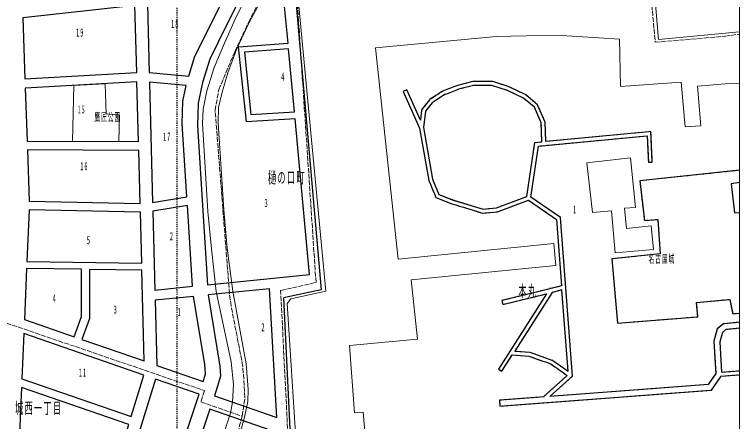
# Model space of a CAD drawing. Units: millimetres, scale not verified. Extents: x -69 to 81, y -68 to 83.
# Drawn here: x 16.2 to 80.7, y -5.3 to 30.9 of the extents above; entities that cross this region are included whole.
import ezdxf
from ezdxf.enums import TextEntityAlignment as Align

# ---------------------------------------------------------------- set-up
doc = ezdxf.new("R2010")
doc.units = ezdxf.units.MM
doc.header["$LTSCALE"] = 0.25
doc.linetypes.add('USER1', pattern=[0.70556, 0.35278, -0.35278])
doc.linetypes.add('USER3', pattern=[2.11668, 1.7639, -0.35278])
for name, color, linetype in [('0-0_01 グリッド', 7, 'USER1'), ('0-4_05 町名', 7, 'Continuous'), ('0-6_07 街区符号', 7, 'Continuous'), ('1-9_26 道路', 7, 'Continuous')]:
    doc.layers.add(name, color=color, linetype=linetype)
for name, color, linetype, lineweight in [('0-2_03 施設名・公園名', 7, 'Continuous', 18), ('0-B_12 区界', 30, 'USER3', 18), ('0-C_13 町界', 30, 'USER3', 18), ('0-D_14 公・官庁施設', 7, 'Continuous', 18), ('1-6_23 園路・他敷地道', 7, 'USER1', 18), ('1-C_29 川・池', 150, 'Continuous', 18), ('1-D_30 公園・緑地', 3, 'Continuous', 18), ('1-E_31 地形', 7, 'Continuous', 18), ('1-F_32 海・河川', 150, 'Continuous', 18)]:
    doc.layers.add(name, color=color, linetype=linetype, lineweight=lineweight)
doc.styles.add('ＭＳ ゴシック', font='')
doc.styles.get('ＭＳ ゴシック').set_extended_font_data('MS Gothic')

msp = doc.modelspace()

# ---------------------------------------------------------------- linework, layer by layer
at = {"layer": '0-0_01 グリッド'}
msp.add_line((30.6691, -66.6146), (30.6691, 83.4748), dxfattribs=at)
at = {"layer": '0-2_03 施設名・公園名'}
msp.add_lwpolyline([(-69.3363, -66.6146), (80.6683, -66.6146), (80.6683, 83.4748), (-69.3363, 83.4748)], close=True, dxfattribs=at)
at = {"layer": '0-B_12 区界'}
msp.add_line((79.3764, 28.9555), (80.6683, 29.1393), dxfattribs=at)
msp.add_lwpolyline([(22.9991, -52.0752), (23.835, -45.942), (30.8236, -21.4508), (32.1889, -16.1969), (33.361, -16.6206), (35.5658, -17.2668), (37.7235, -15.2345), (40.2695, -13.7818), (40.5914, -8.0412), (39.8629, 6.3681), (43.0094, 7.0919), (41.2293, 33.7365), (41.2089, 33.8965), (70.1521, 36.4878), (72.4315, 36.5842), (73.1748, 28.426), (79.3829, 28.9533)], dxfattribs=at)
at = {"layer": '0-C_13 町界'}
msp.add_line((36.4361, -4.7887), (33.361, -16.6206), dxfattribs=at)
msp.add_lwpolyline([(-2.7527, 56.3876), (-5.15, 32.7009), (-7.3918, 11.4073), (4.2137, 7.3228), (33.0807, -2.5163), (32.7653, -3.5142), (36.4361, -4.7887), (36.6924, -3.1263), (36.5048, -0.3669), (35.4597, 5.0204), (35.3168, 6.0898), (34.041, 22.3769), (34.3573, 24.2078), (35.7863, 27.5718), (37.0092, 30.1849), (38.1926, 32.5281), (39.7963, 34.8224), (40.5347, 35.4048)], dxfattribs=at)
at = {"layer": '0-D_14 公・官庁施設'}
msp.add_lwpolyline([(73.0346, 10.0089), (72.7993, 12.1256), (70.624, 11.8905), (70.4325, 13.6754), (71.4178, 13.7426), (70.9768, 18.1523), (67.0962, 17.7113), (67.5913, 13.293), (69.2949, 13.4379), (69.6244, 9.7151)], close=True, dxfattribs=at)
at = {"layer": '1-6_23 園路・他敷地道'}
for p, q in [((55.6936, 24.2493), (55.6934, 24.2493)), ((53.9421, 14.9086), (53.383, 16.2504))]:
    msp.add_line(p, q, dxfattribs=at)
for points in [[(58.7439, 24.9342), (58.7169, 24.9433), (58.6883, 24.9433), (56.9604, 24.9433), (55.5863, 24.5849)], [(57.0058, 24.5906), (58.6595, 24.5906), (60.0434, 24.1294)], [(53.1239, 23.3271), (53.0994, 23.3114), (52.4039, 22.4263), (52.2962, 21.5105), (51.088, 24.1928), (50.7662, 24.0478), (52.2271, 20.8049), (53.0464, 16.1521)], [(80.6683, 3.5521), (79.2513, 3.415), (78.6817, 2.9592), (78.383, 1.8636), (78.5564, -0.9989), (77.8867, -1.9665), (63.8044, -3.0291), (65.8088, -1.2358), (64.7374, 12.8699), (62.1125, 14.6781), (62.7819, 19.1953), (72.4555, 20.1052), (72.5643, 17.762), (72.9168, 17.7785), (72.7907, 20.4912), (72.6067, 20.4738), (63.4465, 19.612), (63.3907, 21.3378), (62.7134, 22.8771), (61.6648, 23.7408), (60.1757, 24.4557)], [(52.5751, 20.8623), (52.7429, 22.2865), (53.3409, 23.0475), (54.4916, 23.7956)], [(61.4735, 23.4414), (62.4241, 22.6584), (63.0403, 21.2583), (63.0946, 19.5788), (62.4732, 19.5202), (61.7629, 14.7239), (59.0596, 13.7104)], [(80.6683, 17.048), (71.7999, 16.1238), (72.2116, 12.596), (73.4022, 12.6842), (73.6227, 9.6415), (69.3304, 9.1857), (69.8303, 3.4679), (76.9741, 4.0411), (76.8564, 5.3051), (79.7963, 5.5845), (80.0609, 4.3057), (80.6683, 4.3557)], [(80.6683, 15.9648), (79.9286, 15.8593), (80.2373, 13.2575), (80.6683, 13.3006)], [(53.6451, 14.7036), (53.6741, 14.6347), (55.0962, 14.0781)], [(59.0596, 13.7104), (57.8831, 13.598), (55.212, 14.4113)], [(57.8471, 13.2401), (59.1397, 13.3638), (61.8979, 14.3977), (64.3984, 12.6749), (64.8462, 6.7781), (63.8844, 6.5426), (63.8313, 6.5762), (63.7958, 6.5209), (59.5284, 5.4765), (59.6121, 5.1337), (63.5206, 6.0901), (59.2452, -0.5972), (59.5425, -0.787), (60.464, 0.6547), (61.9444, 0.5452)], [(80.6683, 3.0205), (79.459, 2.9034), (79.1469, 2.6536), (78.9164, 1.8089), (79.079, -0.8766), (80.6683, -0.7474)], [(65.3444, -1.1777), (63.2742, -3.0302), (63.307, -3.0667), (59.3151, -3.3678), (59.3549, -3.8957), (78.1782, -2.4751), (79.037, -1.234), (80.6683, -1.1014)]]:
    msp.add_lwpolyline(points, dxfattribs=at)
msp.add_lwpolyline([(62.0175, 0.8931), (60.6801, 0.9924), (64.017, 6.2117), (64.8733, 6.4215), (65.4217, -0.7998), (64.0621, 0.1714)], close=True, dxfattribs=at)
for centre, radius, start, end in [((148.0235, -220.6022), 262.033, 110.65679, 110.94991), ((6.8948, 214.6249), 196.5303, 284.37697, 284.77231), ((-15.7327, -200.2874), 237.2162, 71.33729, 71.70192), ((73.6793, -6.6466), 36.334, 122.17127, 123.40724), ((52.985, 28.2689), 4.7202, 288.61349, 292.07641), ((11.7553, 138.6562), 122.5541, 290.54213, 291.00943), ((113.3243, 133.0499), 121.254, 243.93338, 244.68326), ((233.8248, -254.4442), 331.3755, 122.9321, 123.04555), ((-1513.1904, -256.0745), 1590.0677, 9.90228, 10.03016), ((-23.0275, 3.5699), 77.4555, 9.42251, 10.26063), ((81.1391, 27.299), 30.2234, 201.64262, 203.01839), ((333.4633, 131.4589), 303.1996, 202.48948, 202.64854), ((-13.2491, -158.5351), 186.0036, 68.40379, 68.82388), ((672.6657, 2036.3986), 2114.5146, 253.01855, 253.09647), ((1464.7747, 3970.4889), 4210.509, 250.53849, 250.56668), ((2456.2669, 3347.9592), 4115.0004, 234.45251, 234.47726)]:
    msp.add_arc(centre, radius, start, end, dxfattribs=at)
at = {"layer": '1-9_26 道路'}
for points in [[(39.6302, 37.2531), (36.9305, 33.702), (34.2822, 28.368), (33.5635, 26.9303), (32.9202, 24.8496), (32.5238, 23.0036), (32.4649, 21.0045), (33.351, 6.8825), (42.4223, 7.8006), (41.1483, 21.6283), (36.8161, 21.3573), (36.1105, 28.0014), (40.5313, 28.3249)], [(28.0217, 31.8076), (28.1797, 25.7335), (31.6901, 25.4217), (32.2113, 27.1067), (32.9302, 28.5443), (34.9281, 32.5693)], [(27.0652, 25.7359), (26.9103, 31.6851), (16.936, 30.5847), (17.1248, 25.1785)], [(40.5757, 27.8419), (36.6397, 27.531), (37.2274, 22.004), (41.0913, 22.2456)], [(27.2252, 19.5998), (27.0872, 24.8956), (17.1544, 24.3385), (17.3184, 19.6394)], [(31.1127, 21.1809), (31.1716, 23.18), (31.473, 24.5838), (28.2022, 24.8744), (28.4806, 14.1827), (31.5199, 14.6891)], [(27.3678, 14.1157), (27.2459, 18.8146), (17.3462, 18.8543), (17.5046, 14.3205)], [(28.5006, 13.4127), (28.6832, 6.4102), (32.0186, 6.7478), (31.5678, 13.9238)], [(27.5067, 8.79), (27.3885, 13.3255), (17.511, 13.5309), (17.305, 8.9459)], [(17.2774, 8.3343), (17.0738, 3.7994), (21.507, 2.2677), (22.1559, 4.0704), (22.1559, 8.2597)], [(27.5225, 8.1782), (22.854, 8.2492), (22.854, 3.8959), (22.1836, 2.0338), (27.7323, 0.1164)], [(34.5227, -1.2206), (34.2288, -2.2202), (33.977, -2.9776), (39.537, -4.9024), (38.8738, 6.5111), (33.4095, 5.9886), (34.4637, -0.3387)], [(28.7063, 5.5127), (28.857, -0.2723), (32.9786, -1.6965), (33.1705, -1.0442), (33.1115, -0.1623), (32.1083, 5.8572)], [(64.8733, 6.4215), (64.017, 6.2117), (60.6801, 0.9924), (62.0175, 0.8931), (64.0621, 0.1714), (65.4217, -0.7998)], [(16.8444, -1.4778), (26.5789, -4.8199), (27.7105, -1.1498), (17.0182, 2.5451)], [(25.9893, -10.4141), (29.6623, -11.7194), (32.611, -2.8431), (28.7359, -1.504)], [(16.6025, -7.0771), (24.9664, -10.0503), (26.3596, -5.531), (16.811, -2.2522)], [(30.1443, -14.515), (35.5369, -16.3617), (38.1676, -13.8892), (39.8109, -9.616), (39.6159, -6.2562), (33.5818, -4.1672)]]:
    msp.add_lwpolyline(points, close=True, dxfattribs=at)
for points in [[(80.6683, 37.0698), (59.3351, 36.0163), (41.0491, 34.1561), (43.46, 6.4229), (40.1086, 5.7173), (40.8706, -9.616), (40.6949, -13.2125), (55.224, -12.2584), (54.8377, -6.3833), (55.3656, -6.3485), (55.7522, -12.2236), (60.6203, -11.9037), (78.3966, -10.505), (79.9781, -11.4578), (80.166, -14.1417), (80.6683, -14.0876)], [(54.4916, 23.7956), (53.3409, 23.0475), (52.7429, 22.2865), (52.5751, 20.8623), (53.383, 16.2504), (53.9421, 14.9086), (55.212, 14.4113), (57.8831, 13.598), (59.0596, 13.7104), (61.7629, 14.7239), (62.4732, 19.5202), (63.0946, 19.5788), (63.0403, 21.2583), (62.4241, 22.6584), (61.4735, 23.4414), (60.0434, 24.1294), (58.6595, 24.5906), (57.0058, 24.5906), (55.6934, 24.2493), (55.6936, 24.2493)], [(58.7439, 24.9342), (58.7169, 24.9433), (58.6883, 24.9433), (56.9604, 24.9433), (55.5863, 24.5849)], [(53.1239, 23.3271), (53.0994, 23.3114), (52.4039, 22.4263), (52.2962, 21.5105), (51.088, 24.1928), (50.7662, 24.0478), (52.2271, 20.8049), (53.0464, 16.1521)], [(80.6683, 3.5521), (79.2513, 3.415), (78.6817, 2.9592), (78.383, 1.8636), (78.5564, -0.9989), (77.8867, -1.9665), (63.8044, -3.0291), (65.8088, -1.2358), (64.7374, 12.8699), (62.1125, 14.6781), (62.7819, 19.1953), (72.4555, 20.1052), (72.5643, 17.762), (72.9168, 17.7785), (72.7907, 20.4912), (72.6067, 20.4738), (63.4465, 19.612), (63.3907, 21.3378), (62.7134, 22.8771), (61.6648, 23.7408), (60.1757, 24.4557)], [(80.6683, 17.048), (71.7999, 16.1238), (72.2116, 12.596), (73.4022, 12.6842), (73.6227, 9.6415), (69.3304, 9.1857), (69.8303, 3.4679), (76.9741, 4.0411), (76.8564, 5.3051), (79.7963, 5.5845), (80.0609, 4.3057), (80.6683, 4.3557)], [(80.6683, 15.9648), (79.9286, 15.8593), (80.2373, 13.2575), (80.6683, 13.3006)], [(53.6451, 14.7036), (53.6741, 14.6347), (55.0962, 14.0781)], [(57.8471, 13.2401), (59.1397, 13.3638), (61.8979, 14.3977), (64.3984, 12.6749), (64.8462, 6.7781), (63.8844, 6.5426), (63.8313, 6.5762), (63.7958, 6.5209), (59.5284, 5.4765), (59.6121, 5.1337), (63.5206, 6.0901), (59.2452, -0.5972), (59.5425, -0.787), (60.464, 0.6547), (61.9444, 0.5452)], [(80.6683, 3.0205), (79.459, 2.9034), (79.1469, 2.6536), (78.9164, 1.8089), (79.079, -0.8766), (80.6683, -0.7474)], [(65.3444, -1.1777), (63.2742, -3.0302), (63.307, -3.0667), (59.3151, -3.3678), (59.3549, -3.8957), (78.1782, -2.4751), (79.037, -1.234), (80.6683, -1.1014)]]:
    msp.add_lwpolyline(points, dxfattribs=at)
for centre, radius, start, end in [((148.0235, -220.6022), 262.033, 110.65679, 110.94991), ((-15.7327, -200.2874), 237.2162, 71.33729, 71.70192), ((73.6793, -6.6466), 36.334, 122.17127, 123.40724), ((-1.2002, 173.1535), 159.4031, 290.44923, 290.91103), ((233.8248, -254.4442), 331.3755, 122.9321, 123.04555), ((81.1391, 27.299), 30.2234, 201.64262, 203.01839), ((333.4633, 131.4589), 303.1996, 202.48948, 202.64854), ((672.6657, 2036.3986), 2114.5146, 253.01855, 253.09647), ((1464.7747, 3970.4889), 4210.509, 250.53849, 250.56668), ((2456.2669, 3347.9592), 4115.0004, 234.45251, 234.47726)]:
    msp.add_arc(centre, radius, start, end, dxfattribs=at)
at = {"layer": '1-C_29 川・池'}
for points in [[(80.6683, 29.3498), (73.4639, 28.6768), (72.7996, 36.3501)], [(41.3433, 33.2338), (43.8717, 6.3049), (40.7631, 5.6431), (40.4341, 5.2223), (41.5255, -11.363)], [(47.8363, -11.6553), (47.2062, -4.4371), (46.4262, -4.4792), (45.9897, 1.4799), (52.0276, 2.0667), (51.4833, 7.335), (64.3398, 8.5809), (64.1646, 10.5405), (50.3082, 9.1618), (48.2859, 27.9263), (59.0433, 28.9164), (64.3929, 29.0515), (70.0039, 28.707), (70.0854, 24.4872), (75.4748, 24.8824), (75.8355, 20.9131), (77.2156, 20.9971), (76.9458, 24.5065), (79.3948, 24.7354), (80.6683, 24.7697)]]:
    msp.add_lwpolyline(points, dxfattribs=at)
at = {"layer": '1-D_30 公園・緑地'}
msp.add_lwpolyline([(80.6683, 37.0698), (59.3351, 36.0163), (41.0491, 34.1561), (43.46, 6.4229), (40.1086, 5.7173), (40.8706, -9.616), (40.6949, -13.2125), (60.6203, -11.9037), (78.3966, -10.505), (79.9781, -11.4578), (80.6683, -21.3258)], dxfattribs=at)
msp.add_lwpolyline([(21.3442, 19.6232), (25.4637, 19.6069), (25.5269, 21.9449), (24.351, 22.0625), (24.2483, 24.7363), (21.4684, 24.5804)], close=True, dxfattribs=at)
at = {"layer": '1-E_31 地形'}
for points in [[(37.4443, 33.6705), (35.9422, 30.7265), (34.8589, 28.3533), (33.9549, 26.1705), (33.3007, 24.1189), (32.9655, 22.4677), (32.9059, 21.2099), (33.3809, 13.3889), (33.7199, 10.0895), (34.1306, 6.2908), (35.4582, 0.0346), (35.6837, -1.9746), (35.591, -3.5278), (35.401, -4.5157), (31.9204, -15.1256), (31.2934, -16.1168), (28.8268, -24.6043), (21.7116, -51.7513), (19.7176, -66.6146)], [(22.2884, -66.6146), (24.1535, -52.4145), (31.2122, -26.4375), (33.6569, -17.4507), (33.2859, -17.0416), (36.6418, -4.8621), (36.9394, -3.4963), (36.9863, -2.4062), (36.7985, -0.1314), (35.6106, 6.3249), (35.1107, 10.1414), (34.8021, 13.5369), (34.3087, 21.2717), (34.3351, 22.6115), (34.6512, 23.9728), (35.1548, 25.7078), (35.9482, 27.7625), (37.051, 30.1176), (38.6385, 33.1162)]]:
    msp.add_lwpolyline(points, dxfattribs=at)
at = {"layer": '1-F_32 海・河川'}
for points in [[(19.7176, -66.6146), (21.7116, -51.7513), (28.8268, -24.6043), (31.2934, -16.1168), (31.9204, -15.1256), (35.401, -4.5157), (35.591, -3.5278), (35.6837, -1.9746), (35.4582, 0.0346), (34.1306, 6.2908), (33.7199, 10.0895), (33.3809, 13.3889), (32.9059, 21.2099), (32.9655, 22.4677), (33.3007, 24.1189), (33.9549, 26.1705), (34.8589, 28.3533), (35.9422, 30.7265), (37.4443, 33.6705)], [(38.6385, 33.1162), (37.051, 30.1176), (35.9482, 27.7625), (35.1548, 25.7078), (34.6512, 23.9728), (34.3351, 22.6115), (34.3087, 21.2717), (34.8021, 13.5369), (35.1107, 10.1414), (35.6106, 6.3249), (36.7985, -0.1314), (36.9863, -2.4062), (36.9394, -3.4963), (36.6418, -4.8621), (33.2859, -17.0416), (33.6569, -17.4507), (31.2122, -26.4375), (24.1535, -52.4145)]]:
    msp.add_lwpolyline(points, dxfattribs=at)

# ---------------------------------------------------------------- texts
at = {"layer": '0-2_03 施設名・公園名', "char_height": 0.7244, "attachment_point": 7, "style": 'ＭＳ ゴシック'}
for s, insert in [('\\T1.17;\\W0.5;鷹匠公園', (23.3098, 21.3261)), ('\\T1.17;\\W0.5;名古屋城', (72.5814, 8.7437))]:
    msp.add_mtext(s, dxfattribs=dict(at, insert=insert))
at = {"layer": '0-4_05 町名', "char_height": 1.028, "attachment_point": 7, "style": 'ＭＳ ゴシック'}
for s, insert in [('\\T1.17;\\W0.5;樋の口町', (38.7388, 15.7802)), ('\\T1.17;\\W0.5;本丸', (61.006, 5.7149)), ('\\T1.17;\\W0.5;城西一丁目', (16.2535, -4.6938))]:
    msp.add_mtext(s, dxfattribs=dict(at, insert=insert))
at = {"layer": '0-6_07 街区符号', "style": 'ＭＳ ゴシック', "width": 0.5}
for s, p in [('4', (39.9129, 24.7842)), ('3', (38.4248, 13.57)), ('1', (65.8563, 12.9967)), ('5', (22.6274, 10.2733)), ('2', (30.0027, 10.6165)), ('4', (19.5874, 5.0915)), ('3', (25.0074, 4.1059)), ('1', (30.6917, 3.8882)), ('2', (38.1455, 2.5391))]:
    msp.add_text(s, height=0.7244, dxfattribs=at).set_placement(p, align=Align.BOTTOM_LEFT)
at = {"layer": '0-6_07 街区符号', "char_height": 0.7244, "attachment_point": 7, "style": 'ＭＳ ゴシック'}
for s, insert in [('\\T1.37;\\W0.45;18', (30.1294, 29.6769)), ('\\T1.37;\\W0.45;19', (21.6812, 28.9135)), ('\\T1.37;\\W0.45;15', (21.8102, 22.0835)), ('\\T1.37;\\W0.45;17', (29.4172, 19.6747)), ('\\T1.37;\\W0.45;16', (22.0544, 17.0444)), ('\\T1.37;\\W0.45;11', (21.9259, -1.2757))]:
    msp.add_mtext(s, dxfattribs=dict(at, insert=insert))

doc.saveas('drawing.dxf')
